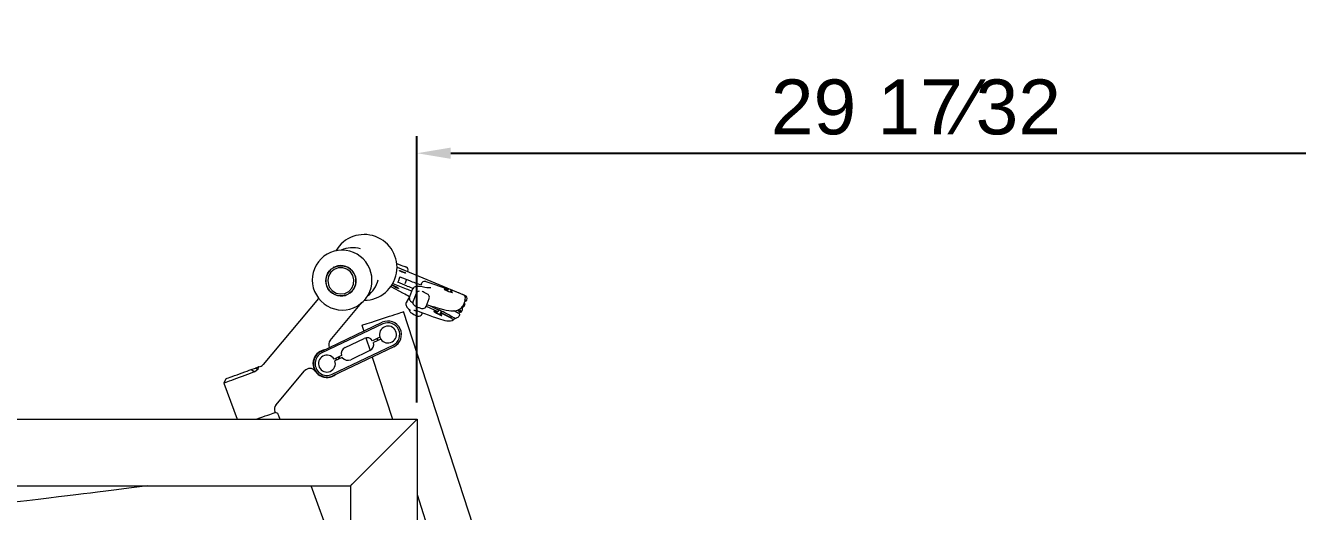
# Model space of a CAD drawing. Header units: inches. Extents: x -9 to 508, y -1 to 141.
# Drawn here: x 28.52 to 66.17, y 125.04 to 139.43 of the extents above; entities that cross this region are included whole.
import ezdxf

# ---------------------------------------------------------------- set-up
doc = ezdxf.new("R2010")
doc.units = ezdxf.units.IN
doc.header["$PDSIZE"] = -1
doc.layers.add('ZANO_R', color=7, linetype='Continuous', lineweight=0)
doc.layers.add('ZANO_W', color=1, linetype='Continuous', lineweight=0)
doc.styles.get("Standard").update_dxf_attribs({"font": 'arial.ttf'})
doc.dimstyles.new('amerykanie', dxfattribs={"dimtxt": 50, "dimasz": 50, "dimexe": 0.5, "dimexo": 0.5, "dimgap": 1, "dimtad": 1, "dimdec": 0, "dimzin": 0, "dimlunit": 5, "dimtxsty": 'Standard', "dimcen": 0.09, "dimclrd": 1, "dimclre": 1, "dimclrt": 1, "dimazin": 0, "dimtfac": 1, "dimtdec": 0, "dimtmove": 0, "dimatfit": 3, "dimfxl": 1, "dimtzin": 0, "dimarcsym": 1})

# ---------------------------------------------------------------- blocks, each defined once
blk = doc.blocks.new('*D388')
at = {"layer": 'Defpoints', "color": 0}
for p in [(69.639, 135.648), (40.111, 127.774), (69.639, 127.774)]:
    blk.add_point(p, dxfattribs=at)
at = {"layer": 'ZANO_W', "color": 1, "lineweight": -2}
for p, q in [((40.111, 128.274), (40.111, 136.148)), ((69.639, 128.274), (69.639, 136.148)), ((41.111, 135.648), (68.639, 135.648))]:
    blk.add_line(p, q, dxfattribs=at)
at = {"layer": 'ZANO_W', "color": 1}
for points in [[(41.111, 135.814), (41.111, 135.481), (40.111, 135.648)], [(68.639, 135.481), (68.639, 135.814), (69.639, 135.648)]]:
    blk.add_solid(points, dxfattribs=at)
at = {"layer": 'ZANO_W', "color": 1, "insert": (54.875, 137.006), "char_height": 1.625, "attachment_point": 5}
blk.add_mtext('29 17⁄32', dxfattribs=at)
blk = doc.blocks.new('*D415')
at = {"layer": 'Defpoints', "color": 0}
for p in [(10.584, 125.805), (10.584, 125.805), (38.143, 125.805), (13.856, 120.137), (10.584, 96.435)]:
    blk.add_point(p, dxfattribs=at)
at = {"layer": 'ZANO_W', "color": 1, "lineweight": -2}
blk.add_arc((10.584, 125.805), 6.545, 278.7629, 351.2371, dxfattribs=at)
at = {"layer": 'ZANO_W', "color": 1}
for points in [[(17.219, 124.795), (16.886, 124.821), (17.129, 125.805)], [(11.568, 119.503), (11.594, 119.171), (10.584, 119.26)]]:
    blk.add_solid(points, dxfattribs=at)
at = {"layer": 'ZANO_W', "color": 1, "insert": (14.264, 122.125), "char_height": 1.625, "attachment_point": 5, "rotation": 45}
blk.add_mtext("90%%d0'", dxfattribs=at)

msp = doc.modelspace()

# ---------------------------------------------------------------- linework, layer by layer
at = {"layer": 'ZANO_R', "color": 253}
for p, q in [((37.65165, 132.27174), (37.63382, 132.26144)), ((39.51118, 132.3798), (39.63313, 132.33642)), ((41.53128, 131.44186), (39.53246, 132.26728)), ((39.83861, 132.14085), (39.84377, 132.15535)), ((39.39656, 131.79644), (39.79056, 131.63862)), ((39.5429, 131.82915), (39.57249, 131.84624)), ((39.82103, 131.71775), (39.5429, 131.82915)), ((39.58795, 131.94393), (39.56029, 131.87471)), ((39.60742, 131.99069), (39.88556, 131.87928)), ((39.80512, 131.9115), (39.75323, 131.7816)), ((40.24119, 131.78744), (40.22829, 131.75513)), ((40.36906, 131.84927), (41.03881, 131.62504)), ((39.33995, 131.70639), (39.70569, 131.50844)), ((39.8915, 131.41257), (39.85801, 131.35064)), ((39.98118, 131.6322), (39.889, 131.40144)), ((39.89196, 131.4017), (39.89161, 131.4004)), ((39.98365, 131.63121), (39.98398, 131.63252)), ((40.08857, 131.49902), (39.99639, 131.26826)), ((41.03881, 131.62504), (41.01358, 131.6093)), ((41.01726, 131.5711), (41.03881, 131.62504)), ((41.10532, 131.57095), (41.09384, 131.54221)), ((41.10582, 131.57151), (41.13754, 131.5913)), ((41.47229, 131.46352), (41.47766, 131.46131)), ((37.20031, 131.35258), (35.55997, 129.39771)), ((37.5449, 130.1103), (38.48082, 131.22568)), ((39.85801, 131.35065), (39.79287, 131.23045)), ((39.79503, 131.22929), (39.79543, 131.23077)), ((39.7997, 131.23149), (39.79693, 131.22222)), ((39.99344, 131.26607), (39.99475, 131.25952)), ((40.37882, 131.11534), (40.47101, 131.3461)), ((40.3822, 131.1238), (40.72878, 130.96364)), ((40.50381, 131.12802), (40.72075, 131.02776)), ((40.75489, 131.0118), (40.72878, 130.96364)), ((40.75503, 131.01173), (40.73262, 130.9703)), ((41.30785, 131.00138), (41.4089, 130.94547)), ((41.3539, 131.01053), (41.34223, 131.01703)), ((41.35601, 131.01453), (41.34688, 131.01959)), ((41.3721, 131.03504), (41.40356, 131.05467)), ((41.4578, 131.13529), (41.44489, 131.10299)), ((41.45292, 131.08648), (41.44983, 131.08477)), ((41.45292, 131.08648), (41.47858, 131.1013)), ((41.45794, 131.13538), (41.4578, 131.13529)), ((41.53279, 131.29688), (41.47263, 131.14628)), ((41.47441, 131.15073), (41.50217, 131.13934)), ((41.48824, 131.18535), (41.516, 131.17395)), ((41.49509, 131.13525), (41.50217, 131.13934)), ((41.50217, 131.13934), (41.516, 131.17395)), ((41.516, 131.17395), (41.53458, 131.18468)), ((41.52145, 131.15081), (41.53527, 131.18542)), ((41.52417, 131.30144), (41.53708, 131.33374)), ((41.52417, 131.30144), (41.52431, 131.30152)), ((41.52511, 131.27765), (41.55287, 131.26625)), ((41.55287, 131.26625), (41.5667, 131.30087)), ((41.57145, 131.27698), (41.55287, 131.26625)), ((41.55961, 131.29678), (41.5667, 131.30087)), ((41.57215, 131.27772), (41.57145, 131.27698)), ((41.57215, 131.27772), (41.58597, 131.31234)), ((37.27431, 129.78466), (39.08026, 130.64404)), ((42.11516, 123.59048), (39.71537, 130.95955)), ((40.25148, 130.87777), (40.26414, 130.90114)), ((40.26633, 130.90496), (40.2788, 130.92803)), ((40.72878, 130.96364), (40.70349, 130.94776)), ((40.73262, 130.9703), (40.73228, 130.9701)), ((40.73244, 130.97038), (40.73262, 130.9703)), ((40.83152, 130.97497), (40.79037, 130.89904)), ((40.79084, 130.89952), (40.82263, 130.91948)), ((40.82263, 130.91948), (40.84831, 130.96686)), ((41.14011, 130.75486), (41.1452, 130.75205)), ((41.17325, 130.79713), (41.20053, 130.78203)), ((41.30659, 130.92324), (41.20154, 130.98167)), ((41.30874, 130.92712), (41.2099, 130.98189)), ((41.2481, 130.75616), (41.24826, 130.75627)), ((41.29949, 130.78303), (41.32516, 130.79785)), ((41.35159, 130.90155), (41.38313, 130.95973)), ((41.3516, 130.90154), (41.38308, 130.95976)), ((41.36307, 130.8368), (41.36369, 130.83795)), ((41.36362, 130.83782), (41.36561, 130.84133)), ((41.36561, 130.84133), (41.38334, 130.8741)), ((41.4089, 130.94547), (41.42748, 130.9562)), ((41.42813, 130.95683), (41.44587, 130.98957)), ((41.44587, 130.98957), (41.44772, 130.99315)), ((41.44772, 130.99314), (41.44833, 130.99429)), ((39.10175, 130.5989), (37.2958, 129.73952)), ((38.47926, 130.55701), (38.53536, 130.38475)), ((37.59658, 129.10744), (39.40253, 129.96681)), ((39.42401, 129.92166), (37.61807, 129.06229)), ((37.98105, 129.89948), (38.54541, 130.16804)), ((38.6004, 130.18503), (38.72269, 129.80952)), ((39.01514, 130.2033), (38.797, 130.0995)), ((39.04092, 130.14912), (38.82279, 130.04532)), ((38.92437, 130.16011), (38.95015, 130.10593)), ((37.87554, 129.66101), (37.65741, 129.55721)), ((37.90132, 129.60683), (37.68319, 129.50303)), ((37.73984, 129.53036), (37.71418, 129.58422)), ((37.80562, 129.5543), (37.77762, 129.61441)), ((37.80479, 129.62734), (37.83057, 129.57316)), ((38.71728, 129.80685), (38.15292, 129.53829)), ((38.78517, 129.61766), (39.38567, 127.77367)), ((35.20707, 129.24701), (35.3297, 129.29164)), ((35.20707, 129.24701), (35.30945, 129.17786)), ((35.397, 129.24519), (35.30945, 129.17786)), ((35.397, 129.24519), (35.3297, 129.29164)), ((35.93741, 128.19457), (36.78693, 129.20698)), ((34.45714, 128.97406), (34.39738, 128.84589)), ((34.39738, 128.84589), (34.78763, 127.77367)), ((35.9108, 127.97707), (35.90287, 127.99886)), ((35.9747, 127.9601), (35.9108, 127.97707)), ((36.0103, 127.88642), (36.05134, 127.77367)), ((37.92433, 123.21245), (36.98065, 125.80517)), ((40.11146, 125.54498), (40.70032, 123.73675))]:
    msp.add_line(p, q, dxfattribs=at)
at = {"layer": 'ZANO_R'}
for p, q in [((8.61546, 127.77367), (40.11146, 127.77367)), ((40.03272, 127.69493), (38.2217, 125.88391)), ((40.11146, 127.77367), (40.11146, 96.27767)), ((10.58396, 125.80517), (38.14296, 125.80517)), ((38.14296, 125.80517), (38.14296, 96.27767))]:
    msp.add_line(p, q, dxfattribs=at)
at = {"layer": 'ZANO_R', "color": 253, "flags": 128}
for points in [[(38.22, 132.13282), (38.26113, 132.06342), (38.28933, 131.98785), (38.3037, 131.90856), (38.30377, 131.82808), (38.28953, 131.74901), (38.26146, 131.67388), (38.22044, 131.60511), (38.1678, 131.54491), (38.10522, 131.49521), (38.03473, 131.45762), (37.95858, 131.43333), (37.87923, 131.42314), (37.79922, 131.42736), (37.72113, 131.44587), (37.64746, 131.47806), (37.58058, 131.52291), (37.52265, 131.57897), (37.47552, 131.64444), (37.44071, 131.71721), (37.41934, 131.79495), (37.4121, 131.87516), (37.41921, 131.95526), (37.44045, 132.03267), (37.47514, 132.10491), (37.52216, 132.16966), (37.58, 132.22483), (37.6468, 132.26865), (37.72042, 132.29972), (37.79848, 132.31703), (37.87848, 132.32002), (37.95785, 132.30861), (38.03404, 132.28316), (38.1046, 132.24448), (38.16725, 132.19383), (38.22, 132.13282)], [(38.24473, 132.09454), (38.19836, 132.16055), (38.14107, 132.21727), (38.0747, 132.26289), (38.0014, 132.29593), (37.92352, 132.31534), (37.84356, 132.32049), (37.76408, 132.31122), (37.68766, 132.28783), (37.61673, 132.25106), (37.55358, 132.2021), (37.50025, 132.14251), (37.45843, 132.07423), (37.42949, 131.99944), (37.41435, 131.92054), (37.41349, 131.84008), (37.42695, 131.76063), (37.45428, 131.68475), (37.49462, 131.61489), (37.54666, 131.55328), (37.60874, 131.5019), (37.67885, 131.46241), (37.75475, 131.43608), (37.83399, 131.42375), (37.91403, 131.42581), (37.9923, 131.44221), (38.06627, 131.47242), (38.13358, 131.51546), (38.19206, 131.56995), (38.23982, 131.63414), (38.27534, 131.70597), (38.29748, 131.78312), (38.30551, 131.86312), (38.29918, 131.9434), (38.27871, 132.02138), (38.24473, 132.09454)], [(37.52435, 131.67863), (37.60743, 131.57789), (37.71886, 131.51027), (37.84598, 131.48303), (37.9757, 131.49977), (38.09061, 131.55811), (38.18064, 131.65266), (38.2334, 131.77056), (38.24465, 131.90108), (38.21194, 132.02831), (38.14018, 132.13669), (38.03552, 132.21637), (37.91232, 132.25652), (37.78147, 132.25368), (37.66047, 132.20753), (37.56158, 132.12368), (37.49641, 132.01149), (37.47176, 131.8836), (37.49096, 131.75332), (37.52435, 131.67863)], [(39.53243, 132.26721), (39.53148, 132.26767), (39.52954, 132.26804), (39.52938, 132.26789)], [(39.77571, 132.09752), (39.76412, 132.09773), (39.74029, 132.10366), (39.70787, 132.11439), (39.67178, 132.12831), (39.63753, 132.14327), (39.61031, 132.15702), (39.59429, 132.16745), (39.59189, 132.17298), (39.60349, 132.17276), (39.62731, 132.16683), (39.65973, 132.15609), (39.69582, 132.14218), (39.73008, 132.12722), (39.75729, 132.11347), (39.77331, 132.10304), (39.77571, 132.09752)], [(39.63313, 132.33642), (39.68116, 132.31933), (39.72303, 132.30444), (39.75549, 132.29289), (39.77604, 132.28558), (39.78307, 132.28308)], [(40.24119, 131.78744), (40.25704, 131.81434), (40.26243, 131.82049)], [(39.56332, 131.64441), (39.5521, 131.64542), (39.52933, 131.6536), (39.4985, 131.66772), (39.46428, 131.68562), (39.43189, 131.70457), (39.40626, 131.72169), (39.3913, 131.73438), (39.38927, 131.7407), (39.40049, 131.73969), (39.42326, 131.73151), (39.4541, 131.71739), (39.48831, 131.6995), (39.5207, 131.68054), (39.54633, 131.66342), (39.5613, 131.65073), (39.56332, 131.64441)], [(39.89188, 131.40172), (39.88379, 131.37135), (39.88557, 131.33998), (39.89399, 131.31425), (39.90623, 131.29315), (39.92189, 131.27432), (39.94461, 131.2536), (39.98309, 131.22525), (39.98901, 131.22102)], [(40.51631, 131.6619), (40.51601, 131.66189), (40.50678, 131.66119), (40.48677, 131.66125), (40.45404, 131.66337), (40.40702, 131.66858), (40.34399, 131.67764), (40.26387, 131.69012), (40.18229, 131.70115), (40.11609, 131.70541), (40.07832, 131.70296), (40.05572, 131.69799), (40.02927, 131.68631), (40.00466, 131.66651), (39.98558, 131.63817), (39.98407, 131.6325)], [(40.46928, 131.34631), (40.47476, 131.35884), (40.47748, 131.39074), (40.47206, 131.41676), (40.46206, 131.4375), (40.44993, 131.45329), (40.4375, 131.46487), (40.42527, 131.47379), (40.40679, 131.48496), (40.36434, 131.50748), (40.32488, 131.52873), (40.29611, 131.54532), (40.27743, 131.55755), (40.26736, 131.56525), (40.26655, 131.56593)], [(40.97684, 131.61676), (40.94447, 131.62613), (40.92256, 131.63022), (40.91353, 131.62858), (40.91835, 131.62139), (40.93651, 131.60945), (40.96601, 131.59405), (41.00361, 131.57689), (41.04519, 131.55985), (41.08618, 131.54481), (41.12208, 131.53341), (41.14896, 131.5269), (41.16387, 131.526), (41.16516, 131.53081), (41.15271, 131.5408), (41.12786, 131.55487)], [(41.10582, 131.57151), (41.10525, 131.57064), (41.10568, 131.56938), (41.10709, 131.56775), (41.10947, 131.56576), (41.11279, 131.56345), (41.117, 131.56084), (41.12205, 131.55797), (41.12786, 131.55487)], [(39.79563, 131.23069), (39.78393, 131.20073), (39.78208, 131.16905), (39.78754, 131.14205), (39.79755, 131.11888), (39.81178, 131.09698), (39.83409, 131.07128), (39.87132, 131.03615), (39.89573, 131.01339), (39.90903, 131.00015), (39.91468, 130.99389), (39.9146, 130.99405)], [(39.87802, 131.02991), (39.87905, 131.00635), (39.88789, 130.9803), (39.89838, 130.96334), (39.9103, 130.94984), (39.92356, 130.93825), (39.94524, 130.92267), (39.97872, 130.90168), (40.01824, 130.87912), (40.04225, 130.8665)], [(39.99742, 131.26856), (39.98993, 131.24323), (39.99066, 131.21347), (40.00241, 131.18066), (40.01386, 131.16431), (40.02703, 131.15125), (40.03997, 131.14163), (40.05715, 131.1314), (40.09042, 131.11484), (40.13098, 131.09699), (40.1596, 131.08554)], [(40.01547, 131.00225), (40.01596, 131.00222), (40.02554, 131.00158), (40.04573, 130.99863), (40.07792, 130.99187), (40.12481, 130.97932), (40.17967, 130.96231), (40.24915, 130.93872), (40.33536, 130.90764), (40.44429, 130.86695), (40.59423, 130.81047), (40.62548, 130.79907)], [(40.1596, 131.08554), (40.17318, 131.08011), (40.21206, 131.06628), (40.24692, 131.05608), (40.26819, 131.05211), (40.29192, 131.05163), (40.32118, 131.0584), (40.34719, 131.0733), (40.36906, 131.09718), (40.37709, 131.11555)], [(40.65279, 131.08811), (40.79169, 131.05185), (40.89303, 131.02671), (40.97802, 131.00747), (41.04879, 130.99379), (41.11525, 130.98449), (41.16978, 130.98081), (41.22183, 130.98222), (41.2723, 130.99025), (41.30863, 131.00162), (41.33933, 131.01543), (41.36505, 131.02961), (41.37209, 131.03411)], [(41.42807, 131.07705), (41.43638, 131.07883), (41.45292, 131.08648)], [(38.47926, 130.55701), (38.48585, 130.55915), (38.50547, 130.56554), (38.5377, 130.57604), (38.58186, 130.59042), (38.63701, 130.60838), (38.70196, 130.62953), (38.77535, 130.65343), (38.85559, 130.67956), (38.94099, 130.70737), (39.02972, 130.73627), (39.11989, 130.76563), (39.20957, 130.79484), (39.29687, 130.82326), (39.37991, 130.85031), (39.45693, 130.87539), (39.52629, 130.89798), (39.5865, 130.91758), (39.63629, 130.9338), (39.67458, 130.94627), (39.70058, 130.95474), (39.71372, 130.95901), (39.71537, 130.95955)], [(40.04225, 130.8665), (40.05397, 130.86034), (40.09001, 130.84334), (40.1246, 130.83018), (40.14679, 130.82533), (40.17897, 130.82595), (40.20881, 130.83602), (40.23424, 130.85482), (40.25028, 130.87776)], [(40.66829, 130.9585), (40.63743, 130.9711), (40.61642, 130.97711), (40.60758, 130.97588), (40.61187, 130.96755), (40.62882, 130.95303), (40.65658, 130.93391), (40.69209, 130.91229), (40.73146, 130.89054), (40.77036, 130.87106), (40.80454, 130.85597), (40.83024, 130.84694), (40.84463, 130.84495), (40.84614, 130.85022), (40.83461, 130.86218), (40.8113, 130.87952)], [(40.62548, 130.79907), (40.71757, 130.76547), (40.8034, 130.73626), (40.87562, 130.71427), (40.93724, 130.69891), (40.99394, 130.6891), (41.04687, 130.68533), (41.09916, 130.68885), (41.14796, 130.70107), (41.17897, 130.71422), (41.20476, 130.72801), (41.21578, 130.735)], [(40.79084, 130.89952), (40.79024, 130.89859), (40.79058, 130.89716), (40.79186, 130.89525), (40.79406, 130.89287), (40.79715, 130.89008), (40.80109, 130.88689), (40.80583, 130.88335), (40.8113, 130.87952)], [(41.24333, 130.75909), (41.25592, 130.76533), (41.2614, 130.77031)], [(39.01514, 130.2033), (39.02916, 130.16981), (39.04092, 130.14912)], [(35.30945, 129.17786), (35.24709, 129.15516), (35.17664, 129.12951), (35.09988, 129.10158), (35.01874, 129.07204), (34.93526, 129.04166), (34.85155, 129.01119), (34.76971, 128.9814), (34.69181, 128.95305), (34.6198, 128.92684), (34.5555, 128.90344), (34.50053, 128.88343), (34.45626, 128.86732), (34.42383, 128.85551), (34.40403, 128.84831), (34.39738, 128.84589)], [(34.45714, 128.97406), (34.45884, 128.97467), (34.47228, 128.97957), (34.49877, 128.98921), (34.53746, 129.00329), (34.58716, 129.02138), (34.64632, 129.04291), (34.7131, 129.06722), (34.78544, 129.09355), (34.86108, 129.12108), (34.93767, 129.14895), (35.01284, 129.17631), (35.08424, 129.2023), (35.14966, 129.22611), (35.20707, 129.24701)], [(35.3297, 129.29164), (35.3481, 129.29834), (35.39046, 129.31376), (35.4088, 129.32043), (35.40879, 129.32043)], [(35.43021, 129.32558), (35.4303, 129.32565), (35.42953, 129.32504), (35.42709, 129.32298), (35.4232, 129.31912), (35.41874, 129.31358), (35.4144, 129.30647), (35.41174, 129.30066), (35.40859, 129.29214), (35.40765, 129.28896), (35.40647, 129.28419), (35.40497, 129.27762), (35.40471, 129.27632), (35.40227, 129.26423), (35.397, 129.24519)], [(35.4303, 129.32565), (35.41955, 129.32304), (35.4088, 129.32043)], [(35.35197, 127.77367), (35.38222, 127.78468), (35.46491, 127.81478), (35.54556, 127.84413), (35.62219, 127.87203), (35.69291, 127.89777), (35.75598, 127.92072), (35.80985, 127.94033), (35.85319, 127.9561), (35.88493, 127.96765), (35.90429, 127.9747), (35.9108, 127.97707)], [(35.97455, 127.95954), (35.97438, 127.96007), (35.97445, 127.95986)], [(35.98804, 127.94758), (35.98917, 127.94448), (35.99676, 127.92363), (36.0103, 127.88642)], [(32.14039, 125.80517), (31.98251, 125.78476), (31.58441, 125.7339), (31.22347, 125.68828), (30.90496, 125.64839), (30.66051, 125.618), (30.45392, 125.59246), (30.24386, 125.56662), (30.01594, 125.53873), (29.76912, 125.50869), (29.50226, 125.47639), (29.21411, 125.44173), (28.9033, 125.40456), (28.56201, 125.36399), (28.19393, 125.32053)]]:
    msp.add_lwpolyline(points, dxfattribs=at)
at = {"layer": 'ZANO_R', "flags": 128}
for points in [[(40.11146, 127.77367), (40.10995, 127.77216), (40.10547, 127.76768), (40.09819, 127.7604), (40.0884, 127.75061), (40.07647, 127.73868), (40.06285, 127.72507), (40.04808, 127.71029), (40.03272, 127.69493)], [(40.03272, 127.69493), (40.0464, 127.70861), (40.05965, 127.72186), (40.07209, 127.7343), (40.08334, 127.74554), (40.09304, 127.75525), (40.10091, 127.76312), (40.10671, 127.76892), (40.11027, 127.77248), (40.11146, 127.77367)], [(38.2217, 125.88391), (38.20634, 125.86855), (38.19157, 125.85378), (38.17796, 125.84017), (38.16602, 125.82824), (38.15623, 125.81844), (38.14896, 125.81117), (38.14448, 125.80668), (38.14296, 125.80517)], [(38.14296, 125.80517), (38.14448, 125.80668), (38.14896, 125.81117), (38.15623, 125.81844), (38.16602, 125.82824), (38.17796, 125.84017), (38.19157, 125.85378), (38.20634, 125.86855), (38.2217, 125.88391)]]:
    msp.add_lwpolyline(points, dxfattribs=at)
at = {"layer": 'ZANO_R', "color": 253}
for centre, radius, start, end in [((38.54691, 132.26863), 0.97275, 270.271747, 149.71081), ((37.89335, 131.89772), 0.88115, 29.65923, 210.340717), ((38.20791, 131.95963), 0.88799, 75.003776, 112.739282), ((37.89859, 131.88865), 0.88115, 209.659506, 30.34044), ((39.74955, 132.18887), 0.1, 340.417514, 70.417514), ((38.11335, 132.12892), 0.88392, 307.239955, 344.917803), ((42.31741, 137.92821), 6.51947, 248.098373, 251.367352), ((40.33837, 131.75102), 0.10293, 72.651638, 137.549626), ((39.70185, 132.10886), 0.48014, 229.982492, 253.114713), ((42.09521, 135.91181), 5.00994, 241.513256, 243.905327), ((41.65427, 136.26502), 4.98768, 248.058371, 250.119533), ((42.44172, 138.25758), 7.04538, 248.16262, 249.7182), ((40.18625, 131.4633), 0.10314, 93.75092, 159.558611), ((41.01247, 131.69809), 0.0888, 246.342703, 270.720273), ((38.79006, 124.93934), 7.05403, 67.651374, 70.562031), ((41.44432, 131.3672), 0.09861, 340.167601, 55.697958), ((41.49311, 131.34943), 0.1, 338.224571, 67.561718), ((34.91648, 109.39515), 22.43858, 75.188203, 75.869161), ((38.13781, 125.44729), 6.14925, 62.940002, 65.162777), ((41.29769, 130.85742), 0.16311, 37.273059, 69.839149), ((41.283, 130.83281), 0.19583, 41.085904, 68.110637), ((41.36069, 131.1353), 0.09019, 297.938213, 339.002609), ((41.36037, 131.04186), 0.1, 331.595798, 25.647288), ((41.48068, 131.19398), 0.06047, 247.447395, 283.779534), ((41.42858, 131.1879), 0.1, 300, 338.224571), ((41.47987, 131.14488), 0.06765, 36.034911, 74.370551), ((41.54498, 131.3426), 0.0481, 244.551866, 287.713831), ((39.25214, 130.28285), 0.4, 295.447895, 115.447895), ((39.25214, 130.28285), 0.35, 295.447895, 115.447895), ((41.05002, 131.50714), 0.68454, 230.75146, 252.359113), ((40.70783, 131.02503), 0.0774, 239.274408, 266.786545), ((38.00308, 125.09343), 6.47247, 61.008888, 64.175071), ((37.81978, 124.74166), 6.87638, 61.092485, 64.072636), ((37.82435, 124.77171), 6.89354, 60.934848, 63.174279), ((41.19295, 130.83982), 0.10011, 256.125828, 316.927946), ((41.24951, 130.86866), 0.09914, 240.686669, 300.274072), ((41.23826, 130.75064), 0.18563, 39.830132, 68.402355), ((41.23571, 130.74537), 0.19587, 41.08851, 68.108031), ((41.27516, 130.88445), 0.1, 300, 331.54315), ((39.25214, 130.28285), 0.25, 212.339998, 198.555792), ((37.68378, 129.9842), 0.18752, 137.764721, 206.74116), ((38.06698, 129.71889), 0.2, 115.447895, 196.820968), ((38.63134, 129.98744), 0.2, 34.074822, 115.447895), ((38.63134, 129.98744), 0.2, 295.447895, 16.820968), ((37.44619, 129.42348), 0.4125, 101.306785, 309.589005), ((37.44619, 129.42348), 0.4, 115.447895, 295.447895), ((37.44619, 129.42348), 0.35, 115.447895, 295.447895), ((37.44619, 129.42348), 0.25, 32.339998, 18.555792), ((38.06698, 129.71889), 0.2, 214.074822, 295.447895), ((35.41286, 129.50998), 0.18432, 275.375296, 322.753091), ((36.94026, 129.07883), 0.19961, 38.327052, 140.172661), ((36.07022, 128.07081), 0.18107, 137.039148, 203.271388), ((35.96927, 127.9407), 0.01999, 18.990092, 74.90525)]:
    msp.add_arc(centre, radius, start, end, dxfattribs=at)
for centre, major_axis, ratio, start_param, end_param in [((39.57843, 131.88518), (0.05697, 0.13876), 0.08584546, 1.68150172, 2.02133863), ((39.60608, 131.95441), (0.05697, 0.13876), 0.08584546, 1.34166481, 1.68150172), ((41.44079, 131.36901), (-0.05008, 0.08656), 0.99026385, 5.1167802, 5.37392038), ((41.19251, 130.83934), (-0.05007, 0.08656), 0.9902601, 2.11618622, 2.3733264)]:
    msp.add_ellipse(centre, major_axis=major_axis, ratio=ratio, start_param=start_param, end_param=end_param, dxfattribs=at)

# ---------------------------------------------------------------- dimensions: what is measured, and where the dimension line sits
at = {"layer": 'ZANO_W'}
dim = msp.add_linear_dim(base=(69.63896, 135.64767), p1=(40.11146, 127.77367), p2=(69.63896, 127.77367), text='29 17⁄32', dimstyle='amerykanie', override={"dimtxt": 1.625, "dimasz": 1, "dimgap": 0.5, "dimdec": 4, "dimtxsty": 'Standard', "dimaunit": 1, "dimadec": 1, "dimtdec": 4, "dimtmove": 1, "dimfrac": 2}, dxfattribs=at)
dim.commit()
dim.dimension.update_dxf_attribs({"geometry": '*D388', "text_midpoint": (54.87521, 137.00562)})
dim = msp.add_angular_dim_2l(base=(13.85638, 120.13718), line1=((10.58396, 125.80517), (10.58396, 96.43515)), line2=((10.58396, 125.80517), (38.14296, 125.80517)), dimstyle='amerykanie', override={"dimtxt": 1.625, "dimasz": 1, "dimgap": 0.5, "dimdec": 4, "dimaunit": 1, "dimadec": 1, "dimtdec": 4, "dimtmove": 1, "dimfrac": 2}, dxfattribs=at)
dim.commit()
dim.dimension.update_dxf_attribs({"geometry": '*D415', "text_midpoint": (14.26419, 122.12495)})

doc.saveas('drawing.dxf')
